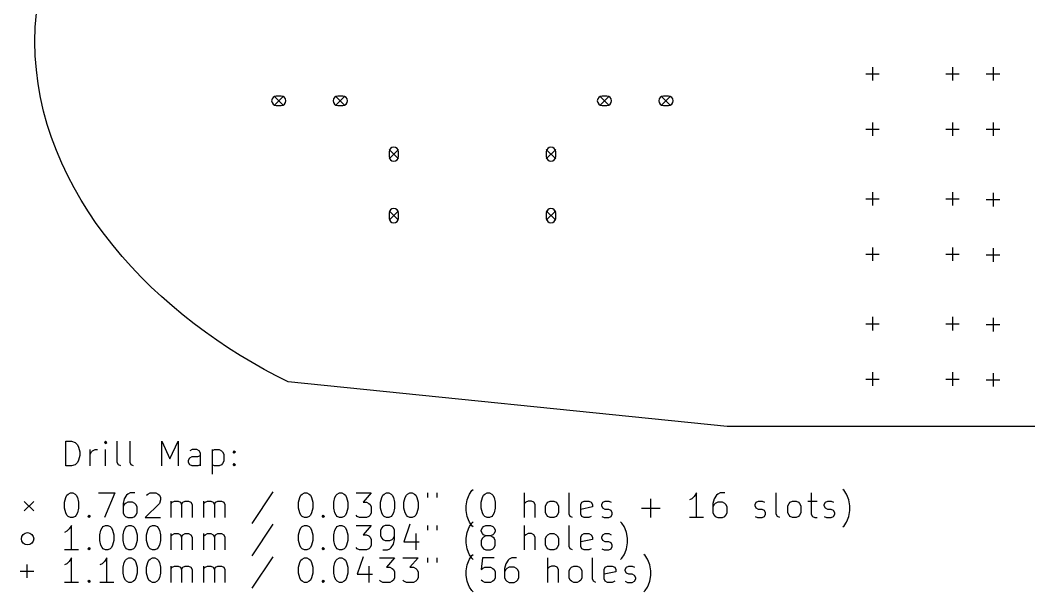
# Model space of a CAD drawing. Extents: x 59 to 223, y -149 to -55.
# Drawn here: x 59.5 to 141.5, y -148.8 to -102.3 of the extents above; entities that cross this region are included whole.
import ezdxf

# ---------------------------------------------------------------- set-up
doc = ezdxf.new("R2010")
doc.units = 0
doc.layers.add('BLACK', color=7, linetype='CONTINUOUS')

msp = doc.modelspace()

# ---------------------------------------------------------------- linework, layer by layer
at = {"layer": 'BLACK', "linetype": 'CONTINUOUS'}
for p, q in [((60.699778, -102.886247), (60.786966, -101.739646)), ((60.6704, -104.0481), (60.699778, -102.886247)), ((60.699717, -105.210108), (60.6704, -104.0481)), ((60.786484, -106.3578), (60.699717, -105.210108)), ((60.928918, -107.490691), (60.786484, -106.3578)), ((128.28, -106.68), (129.38, -106.68)), ((128.83, -106.13), (128.83, -107.23)), ((134.78, -106.68), (135.88, -106.68)), ((135.33, -106.13), (135.33, -107.23)), ((138.085, -106.68), (139.185, -106.68)), ((138.635, -106.13), (138.635, -107.23)), ((61.125241, -108.608298), (60.928918, -107.490691)), ((61.373671, -109.710138), (61.125241, -108.608298)), ((80.133, -108.481), (80.895, -109.243)), ((80.895, -108.481), (80.133, -109.243)), ((80.714, -108.481), (80.314, -108.481)), ((85.133, -108.481), (85.895, -109.243)), ((85.895, -108.481), (85.133, -109.243)), ((85.714, -108.481), (85.314, -108.481)), ((106.633, -108.481), (107.395, -109.243)), ((107.395, -108.481), (106.633, -109.243)), ((107.214, -108.481), (106.814, -108.481)), ((111.633, -108.481), (112.395, -109.243)), ((112.395, -108.481), (111.633, -109.243)), ((112.214, -108.481), (111.814, -108.481)), ((61.672428, -110.795728), (61.373671, -109.710138)), ((80.314, -109.243), (80.714, -109.243)), ((85.314, -109.243), (85.714, -109.243)), ((106.814, -109.243), (107.214, -109.243)), ((111.814, -109.243), (112.214, -109.243)), ((62.019733, -111.864585), (61.672428, -110.795728)), ((128.83, -110.63), (128.83, -111.73)), ((135.33, -110.63), (135.33, -111.73)), ((138.635, -110.63), (138.635, -111.73)), ((128.28, -111.18), (129.38, -111.18)), ((134.78, -111.18), (135.88, -111.18)), ((138.085, -111.18), (139.185, -111.18)), ((62.413804, -112.916225), (62.019733, -111.864585)), ((62.852862, -113.950164), (62.413804, -112.916225)), ((89.483, -112.831), (90.245, -113.593)), ((90.245, -112.831), (89.483, -113.593)), ((89.483, -113.012), (89.483, -113.412)), ((90.245, -113.412), (90.245, -113.012)), ((102.283, -112.831), (103.045, -113.593)), ((103.045, -112.831), (102.283, -113.593)), ((102.283, -113.012), (102.283, -113.412)), ((103.045, -113.412), (103.045, -113.012)), ((63.335125, -114.965921), (62.852862, -113.950164)), ((63.858815, -115.963011), (63.335125, -114.965921)), ((64.42215, -116.940951), (63.858815, -115.963011)), ((128.83, -116.29), (128.83, -117.39)), ((135.33, -116.29), (135.33, -117.39)), ((138.635, -116.362), (138.635, -117.462)), ((65.02335, -117.899258), (64.42215, -116.940951)), ((128.28, -116.84), (129.38, -116.84)), ((134.78, -116.84), (135.88, -116.84)), ((138.085, -116.912), (139.185, -116.912)), ((65.660634, -118.837449), (65.02335, -117.899258)), ((89.483, -117.831), (90.245, -118.593)), ((90.245, -117.831), (89.483, -118.593)), ((89.483, -118.012), (89.483, -118.412)), ((90.245, -118.412), (90.245, -118.012)), ((102.283, -117.831), (103.045, -118.593)), ((103.045, -117.831), (102.283, -118.593)), ((102.283, -118.012), (102.283, -118.412)), ((103.045, -118.412), (103.045, -118.012)), ((66.332224, -119.755041), (65.660634, -118.837449)), ((67.036337, -120.65155), (66.332224, -119.755041)), ((67.771194, -121.526492), (67.036337, -120.65155)), ((128.28, -121.34), (129.38, -121.34)), ((128.83, -120.79), (128.83, -121.89)), ((134.78, -121.34), (135.88, -121.34)), ((135.33, -120.79), (135.33, -121.89)), ((138.085, -121.412), (139.185, -121.412)), ((138.635, -120.862), (138.635, -121.962)), ((68.535015, -122.379386), (67.771194, -121.526492)), ((69.326019, -123.209747), (68.535015, -122.379386)), ((70.142426, -124.017092), (69.326019, -123.209747)), ((70.982455, -124.800938), (70.142426, -124.017092)), ((71.844327, -125.560802), (70.982455, -124.800938)), ((72.726261, -126.2962), (71.844327, -125.560802)), ((73.626476, -127.00665), (72.726261, -126.2962)), ((74.543193, -127.691667), (73.626476, -127.00665)), ((128.28, -127), (129.38, -127)), ((128.83, -126.45), (128.83, -127.55)), ((134.78, -127), (135.88, -127)), ((135.33, -126.45), (135.33, -127.55)), ((138.085, -127.072), (139.185, -127.072)), ((138.635, -126.522), (138.635, -127.622)), ((75.47463, -128.350769), (74.543193, -127.691667)), ((76.419009, -128.983473), (75.47463, -128.350769)), ((77.374547, -129.589295), (76.419009, -128.983473)), ((78.339466, -130.167752), (77.374547, -129.589295)), ((79.311985, -130.71836), (78.339466, -130.167752)), ((80.290322, -131.240637), (79.311985, -130.71836)), ((81.2727, -131.7341), (80.290322, -131.240637)), ((128.83, -130.95), (128.83, -132.05)), ((135.33, -130.95), (135.33, -132.05)), ((138.635, -131.022), (138.635, -132.122)), ((116.986, -135.3523), (81.2727, -131.7341)), ((128.28, -131.5), (129.38, -131.5)), ((134.78, -131.5), (135.88, -131.5)), ((138.085, -131.572), (139.185, -131.572)), ((166.986, -135.3523), (116.986, -135.3523)), ((63.178168, -138.567138), (63.178168, -136.567138)), ((63.178168, -136.567138), (63.654358, -136.567138)), ((63.654358, -136.567138), (63.940073, -136.662376)), ((63.940073, -136.662376), (64.130549, -136.852852)), ((64.130549, -136.852852), (64.225787, -137.043328)), ((64.225787, -137.043328), (64.321025, -137.42428)), ((66.416263, -136.567138), (66.321025, -136.662376)), ((66.321025, -136.662376), (66.416263, -136.757614)), ((66.511501, -136.662376), (66.416263, -136.567138)), ((66.416263, -136.567138), (66.416263, -136.757614)), ((66.416263, -136.757614), (66.511501, -136.662376)), ((67.368644, -138.281423), (67.368644, -136.567138)), ((68.416263, -138.281423), (68.416263, -136.567138)), ((70.987692, -138.567138), (70.987692, -136.567138)), ((70.987692, -136.567138), (71.654359, -137.995709)), ((71.654359, -137.995709), (72.321025, -136.567138)), ((72.321025, -136.567138), (72.321025, -138.567138)), ((64.321025, -137.709995), (64.225787, -138.090947)), ((64.321025, -137.42428), (64.321025, -137.709995)), ((65.178168, -138.567138), (65.178168, -137.233804)), ((65.178168, -137.614757), (65.273406, -137.42428)), ((65.273406, -137.42428), (65.368644, -137.329042)), ((65.368644, -137.329042), (65.55912, -137.233804)), ((65.55912, -137.233804), (65.749597, -137.233804)), ((66.416263, -138.567138), (66.416263, -137.233804)), ((73.463882, -137.233804), (73.273406, -137.329042)), ((73.273406, -137.900471), (73.463882, -137.805233)), ((73.844835, -137.233804), (73.463882, -137.233804)), ((73.463882, -137.805233), (73.940073, -137.805233)), ((74.035311, -137.329042), (73.844835, -137.233804)), ((73.940073, -137.805233), (74.130549, -137.709995)), ((74.130549, -137.519519), (74.035311, -137.329042)), ((74.130549, -138.567138), (74.130549, -137.519519)), ((75.08293, -137.233804), (75.08293, -139.233804)), ((75.08293, -137.329042), (75.273406, -137.233804)), ((75.273406, -137.233804), (75.654359, -137.233804)), ((75.654359, -137.233804), (75.844835, -137.329042)), ((75.844835, -137.329042), (75.940073, -137.42428)), ((75.940073, -137.42428), (76.035311, -137.614757)), ((76.035311, -137.614757), (76.035311, -138.186185)), ((76.797216, -137.42428), (76.892454, -137.329042)), ((76.892454, -137.519519), (76.797216, -137.42428)), ((76.892454, -137.329042), (76.987692, -137.42428)), ((76.892454, -137.329042), (76.892454, -137.519519)), ((76.987692, -137.42428), (76.892454, -137.519519)), ((63.654358, -138.567138), (63.178168, -138.567138)), ((63.940073, -138.4719), (63.654358, -138.567138)), ((64.130549, -138.281423), (63.940073, -138.4719)), ((64.225787, -138.090947), (64.130549, -138.281423)), ((67.463882, -138.4719), (67.368644, -138.281423)), ((67.654358, -138.567138), (67.463882, -138.4719)), ((68.511501, -138.4719), (68.416263, -138.281423)), ((68.701977, -138.567138), (68.511501, -138.4719)), ((73.178168, -138.090947), (73.273406, -137.900471)), ((73.178168, -138.281423), (73.178168, -138.090947)), ((73.273406, -138.4719), (73.178168, -138.281423)), ((73.463882, -138.567138), (73.273406, -138.4719)), ((73.940073, -138.567138), (73.463882, -138.567138)), ((74.130549, -138.4719), (73.940073, -138.567138)), ((75.273406, -138.567138), (75.08293, -138.4719)), ((75.654359, -138.567138), (75.273406, -138.567138)), ((75.844835, -138.4719), (75.654359, -138.567138)), ((75.940073, -138.376661), (75.844835, -138.4719)), ((76.035311, -138.186185), (75.940073, -138.376661)), ((76.797216, -138.4719), (76.892454, -138.376661)), ((76.892454, -138.567138), (76.797216, -138.4719)), ((76.892454, -138.376661), (76.987692, -138.4719)), ((76.892454, -138.376661), (76.892454, -138.567138)), ((76.987692, -138.4719), (76.892454, -138.567138)), ((63.08293, -141.529042), (63.178168, -141.14809)), ((63.178168, -141.14809), (63.273406, -140.957614)), ((63.273406, -140.957614), (63.368644, -140.862376)), ((63.368644, -140.862376), (63.55912, -140.767138)), ((63.55912, -140.767138), (63.749597, -140.767138)), ((63.749597, -140.767138), (63.940073, -140.862376)), ((63.940073, -140.862376), (64.035311, -140.957614)), ((64.035311, -140.957614), (64.130549, -141.14809)), ((64.130549, -141.14809), (64.225787, -141.529042)), ((65.844835, -140.767138), (67.178168, -140.767138)), ((67.178168, -140.767138), (66.321025, -142.767138)), ((68.130549, -140.957614), (67.940073, -141.243328)), ((68.225787, -140.862376), (68.130549, -140.957614)), ((68.416263, -140.767138), (68.225787, -140.862376)), ((68.797216, -140.767138), (68.416263, -140.767138)), ((69.749597, -140.957614), (69.844835, -140.862376)), ((69.844835, -140.862376), (70.035311, -140.767138)), ((70.035311, -140.767138), (70.511502, -140.767138)), ((70.511502, -140.767138), (70.701978, -140.862376)), ((70.701978, -140.862376), (70.797216, -140.957614)), ((70.797216, -140.957614), (70.892454, -141.14809)), ((70.892454, -141.14809), (70.892454, -141.338566)), ((80.035312, -140.6719), (78.321027, -143.243328)), ((82.130551, -141.529042), (82.225789, -141.14809)), ((82.225789, -141.14809), (82.321027, -140.957614)), ((82.321027, -140.957614), (82.416265, -140.862376)), ((82.416265, -140.862376), (82.606741, -140.767138)), ((82.606741, -140.767138), (82.797218, -140.767138)), ((82.797218, -140.767138), (82.987694, -140.862376)), ((82.987694, -140.862376), (83.082932, -140.957614)), ((83.082932, -140.957614), (83.17817, -141.14809)), ((83.17817, -141.14809), (83.273408, -141.529042)), ((84.987694, -141.529042), (85.082932, -141.14809)), ((85.082932, -141.14809), (85.17817, -140.957614)), ((85.17817, -140.957614), (85.273408, -140.862376)), ((85.273408, -140.862376), (85.463884, -140.767138)), ((85.463884, -140.767138), (85.654361, -140.767138)), ((85.654361, -140.767138), (85.844837, -140.862376)), ((85.844837, -140.862376), (85.940075, -140.957614)), ((85.940075, -140.957614), (86.035313, -141.14809)), ((86.035313, -141.14809), (86.130551, -141.529042)), ((86.797218, -140.767138), (88.035313, -140.767138)), ((88.035313, -140.767138), (87.368646, -141.529042)), ((88.797218, -141.529042), (88.892456, -141.14809)), ((88.892456, -141.14809), (88.987694, -140.957614)), ((88.987694, -140.957614), (89.082932, -140.862376)), ((89.082932, -140.862376), (89.273408, -140.767138)), ((89.273408, -140.767138), (89.463885, -140.767138)), ((89.463885, -140.767138), (89.654361, -140.862376)), ((89.654361, -140.862376), (89.749599, -140.957614)), ((89.749599, -140.957614), (89.844837, -141.14809)), ((89.844837, -141.14809), (89.940075, -141.529042)), ((90.70198, -141.529042), (90.797218, -141.14809)), ((90.797218, -141.14809), (90.892456, -140.957614)), ((90.892456, -140.957614), (90.987694, -140.862376)), ((90.987694, -140.862376), (91.17817, -140.767138)), ((91.17817, -140.767138), (91.368647, -140.767138)), ((91.368647, -140.767138), (91.559123, -140.862376)), ((91.559123, -140.862376), (91.654361, -140.957614)), ((91.654361, -140.957614), (91.749599, -141.14809)), ((91.749599, -141.14809), (91.844837, -141.529042)), ((92.606742, -140.767138), (92.606742, -141.14809)), ((93.368647, -140.767138), (93.368647, -141.14809)), ((95.844838, -141.338566), (95.940076, -141.052852)), ((95.940076, -141.052852), (96.035314, -140.862376)), ((96.035314, -140.862376), (96.22579, -140.576661)), ((96.22579, -140.576661), (96.321029, -140.481423)), ((96.987695, -141.529042), (97.082933, -141.14809)), ((97.082933, -141.14809), (97.178171, -140.957614)), ((97.178171, -140.957614), (97.273409, -140.862376)), ((97.273409, -140.862376), (97.463885, -140.767138)), ((97.463885, -140.767138), (97.654362, -140.767138)), ((97.654362, -140.767138), (97.844838, -140.862376)), ((97.844838, -140.862376), (97.940076, -140.957614)), ((97.940076, -140.957614), (98.035314, -141.14809)), ((98.035314, -141.14809), (98.130552, -141.529042)), ((100.511505, -142.767138), (100.511505, -140.767138)), ((104.130553, -142.481423), (104.130553, -140.767138)), ((114.32103, -141.052852), (114.130554, -141.243328)), ((114.511506, -140.767138), (114.32103, -141.052852)), ((114.511506, -142.767138), (114.511506, -140.767138)), ((116.130554, -140.957614), (115.940078, -141.243328)), ((116.225792, -140.862376), (116.130554, -140.957614)), ((116.416268, -140.767138), (116.225792, -140.862376)), ((116.797221, -140.767138), (116.416268, -140.767138)), ((120.987698, -142.481423), (120.987698, -140.767138)), ((123.844841, -140.767138), (123.844841, -142.481423)), ((126.511508, -140.576661), (126.41627, -140.481423)), ((126.701984, -140.862376), (126.511508, -140.576661)), ((126.797222, -141.052852), (126.701984, -140.862376)), ((126.89246, -141.338566), (126.797222, -141.052852)), ((59.8084, -141.4713), (60.5704, -142.2333)), ((60.5704, -141.4713), (59.8084, -142.2333)), ((63.08293, -142.005233), (63.08293, -141.529042)), ((64.225787, -141.529042), (64.225787, -142.005233)), ((67.940073, -141.243328), (67.844835, -141.62428)), ((67.844835, -141.62428), (67.844835, -142.386185)), ((67.940073, -141.719519), (67.844835, -141.909995)), ((68.035311, -141.62428), (67.940073, -141.719519)), ((68.225787, -141.529042), (68.035311, -141.62428)), ((68.60674, -141.529042), (68.225787, -141.529042)), ((68.797216, -141.62428), (68.60674, -141.529042)), ((68.892454, -141.719519), (68.797216, -141.62428)), ((68.987692, -141.909995), (68.892454, -141.719519)), ((68.987692, -142.386185), (68.987692, -141.909995)), ((70.797216, -141.62428), (69.654359, -142.767138)), ((70.892454, -141.338566), (70.797216, -141.62428)), ((71.749597, -142.767138), (71.749597, -141.433804)), ((71.749597, -141.62428), (71.844835, -141.529042)), ((71.844835, -141.529042), (72.035311, -141.433804)), ((72.035311, -141.433804), (72.321026, -141.433804)), ((72.321026, -141.433804), (72.511502, -141.529042)), ((72.511502, -141.529042), (72.60674, -141.719519)), ((72.60674, -141.719519), (72.701978, -141.529042)), ((72.60674, -141.719519), (72.60674, -142.767138)), ((72.701978, -141.529042), (72.892454, -141.433804)), ((72.892454, -141.433804), (73.178168, -141.433804)), ((73.178168, -141.433804), (73.368645, -141.529042)), ((73.368645, -141.529042), (73.463883, -141.719519)), ((73.463883, -141.719519), (73.463883, -142.767138)), ((74.416264, -142.767138), (74.416264, -141.433804)), ((74.416264, -141.62428), (74.511502, -141.529042)), ((74.511502, -141.529042), (74.701978, -141.433804)), ((74.701978, -141.433804), (74.987693, -141.433804)), ((74.987693, -141.433804), (75.178169, -141.529042)), ((75.178169, -141.529042), (75.273407, -141.719519)), ((75.273407, -141.719519), (75.368645, -141.529042)), ((75.273407, -141.719519), (75.273407, -142.767138)), ((75.368645, -141.529042), (75.559121, -141.433804)), ((75.559121, -141.433804), (75.844835, -141.433804)), ((75.844835, -141.433804), (76.035312, -141.529042)), ((76.035312, -141.529042), (76.13055, -141.719519)), ((76.13055, -141.719519), (76.13055, -142.767138)), ((82.130551, -142.005233), (82.130551, -141.529042)), ((83.273408, -141.529042), (83.273408, -142.005233)), ((84.987694, -142.005233), (84.987694, -141.529042)), ((86.130551, -141.529042), (86.130551, -142.005233)), ((87.368646, -141.529042), (87.654361, -141.529042)), ((87.654361, -141.529042), (87.844837, -141.62428)), ((87.844837, -141.62428), (87.940075, -141.719519)), ((87.940075, -141.719519), (88.035313, -141.909995)), ((88.035313, -141.909995), (88.035313, -142.386185)), ((88.797218, -142.005233), (88.797218, -141.529042)), ((89.940075, -141.529042), (89.940075, -142.005233)), ((90.70198, -142.005233), (90.70198, -141.529042)), ((91.844837, -141.529042), (91.844837, -142.005233)), ((95.7496, -141.814757), (95.844838, -141.338566)), ((95.7496, -142.195709), (95.7496, -141.814757)), ((96.987695, -142.005233), (96.987695, -141.529042)), ((98.130552, -141.529042), (98.130552, -142.005233)), ((100.606743, -141.529042), (100.511505, -141.62428)), ((100.797219, -141.433804), (100.606743, -141.529042)), ((101.082934, -141.433804), (100.797219, -141.433804)), ((101.27341, -141.529042), (101.082934, -141.433804)), ((101.368648, -141.719519), (101.27341, -141.529042)), ((101.368648, -142.767138), (101.368648, -141.719519)), ((102.225791, -141.814757), (102.321029, -141.62428)), ((102.225791, -142.386185), (102.225791, -141.814757)), ((102.321029, -141.62428), (102.416267, -141.529042)), ((102.416267, -141.529042), (102.606743, -141.433804)), ((102.606743, -141.433804), (102.892458, -141.433804)), ((102.892458, -141.433804), (103.082934, -141.529042)), ((103.082934, -141.529042), (103.178172, -141.62428)), ((103.178172, -141.62428), (103.27341, -141.814757)), ((103.27341, -141.814757), (103.27341, -142.386185)), ((105.082934, -141.719519), (105.178172, -141.529042)), ((105.082934, -142.481423), (105.082934, -141.719519)), ((106.035315, -141.909995), (105.082934, -142.100471)), ((105.178172, -141.529042), (105.368648, -141.433804)), ((105.368648, -141.433804), (105.749601, -141.433804)), ((105.749601, -141.433804), (105.940077, -141.529042)), ((105.940077, -141.529042), (106.035315, -141.719519)), ((106.035315, -141.719519), (106.035315, -141.909995)), ((106.79722, -141.719519), (106.892458, -141.529042)), ((106.79722, -141.814757), (106.79722, -141.719519)), ((106.892458, -142.005233), (106.79722, -141.814757)), ((106.892458, -141.529042), (107.082934, -141.433804)), ((107.082934, -141.433804), (107.368648, -141.433804)), ((107.368648, -141.433804), (107.559125, -141.529042)), ((110.797221, -142.767138), (110.797221, -141.243328)), ((114.130554, -141.243328), (113.940078, -141.338566)), ((115.940078, -141.243328), (115.84484, -141.62428)), ((115.84484, -141.62428), (115.84484, -142.386185)), ((115.940078, -141.719519), (115.84484, -141.909995)), ((116.035316, -141.62428), (115.940078, -141.719519)), ((116.225792, -141.529042), (116.035316, -141.62428)), ((116.606745, -141.529042), (116.225792, -141.529042)), ((116.797221, -141.62428), (116.606745, -141.529042)), ((116.892459, -141.719519), (116.797221, -141.62428)), ((116.987697, -141.909995), (116.892459, -141.719519)), ((116.987697, -142.386185), (116.987697, -141.909995)), ((119.273412, -141.719519), (119.36865, -141.529042)), ((119.273412, -141.814757), (119.273412, -141.719519)), ((119.36865, -142.005233), (119.273412, -141.814757)), ((119.36865, -141.529042), (119.559126, -141.433804)), ((119.559126, -141.433804), (119.84484, -141.433804)), ((119.84484, -141.433804), (120.035317, -141.529042)), ((121.940079, -141.814757), (122.035317, -141.62428)), ((121.940079, -142.386185), (121.940079, -141.814757)), ((122.035317, -141.62428), (122.130555, -141.529042)), ((122.130555, -141.529042), (122.321031, -141.433804)), ((122.321031, -141.433804), (122.606746, -141.433804)), ((122.606746, -141.433804), (122.797222, -141.529042)), ((122.797222, -141.529042), (122.89246, -141.62428)), ((122.89246, -141.62428), (122.987698, -141.814757)), ((122.987698, -141.814757), (122.987698, -142.386185)), ((123.559127, -141.433804), (124.321031, -141.433804)), ((124.89246, -141.719519), (124.987698, -141.529042)), ((124.89246, -141.814757), (124.89246, -141.719519)), ((124.987698, -142.005233), (124.89246, -141.814757)), ((124.987698, -141.529042), (125.178174, -141.433804)), ((125.178174, -141.433804), (125.463888, -141.433804)), ((125.463888, -141.433804), (125.654365, -141.529042)), ((126.987698, -141.814757), (126.89246, -141.338566)), ((126.987698, -142.195709), (126.987698, -141.814757)), ((63.178168, -142.386185), (63.08293, -142.005233)), ((63.273406, -142.576661), (63.178168, -142.386185)), ((63.368644, -142.6719), (63.273406, -142.576661)), ((63.55912, -142.767138), (63.368644, -142.6719)), ((63.749597, -142.767138), (63.55912, -142.767138)), ((63.940073, -142.6719), (63.749597, -142.767138)), ((64.035311, -142.576661), (63.940073, -142.6719)), ((64.130549, -142.386185), (64.035311, -142.576661)), ((64.225787, -142.005233), (64.130549, -142.386185)), ((64.987692, -142.6719), (65.08293, -142.576661)), ((65.08293, -142.767138), (64.987692, -142.6719)), ((65.08293, -142.576661), (65.178168, -142.6719)), ((65.08293, -142.576661), (65.08293, -142.767138)), ((65.178168, -142.6719), (65.08293, -142.767138)), ((67.844835, -142.386185), (67.940073, -142.576661)), ((67.940073, -142.576661), (68.035311, -142.6719)), ((68.035311, -142.6719), (68.225787, -142.767138)), ((68.225787, -142.767138), (68.60674, -142.767138)), ((68.60674, -142.767138), (68.797216, -142.6719)), ((68.797216, -142.6719), (68.892454, -142.576661)), ((68.892454, -142.576661), (68.987692, -142.386185)), ((69.654359, -142.767138), (70.892454, -142.767138)), ((82.225789, -142.386185), (82.130551, -142.005233)), ((82.321027, -142.576661), (82.225789, -142.386185)), ((82.416265, -142.6719), (82.321027, -142.576661)), ((82.606741, -142.767138), (82.416265, -142.6719)), ((82.797218, -142.767138), (82.606741, -142.767138)), ((82.987694, -142.6719), (82.797218, -142.767138)), ((83.082932, -142.576661), (82.987694, -142.6719)), ((83.17817, -142.386185), (83.082932, -142.576661)), ((83.273408, -142.005233), (83.17817, -142.386185)), ((84.035313, -142.6719), (84.130551, -142.576661)), ((84.130551, -142.767138), (84.035313, -142.6719)), ((84.130551, -142.576661), (84.225789, -142.6719)), ((84.130551, -142.576661), (84.130551, -142.767138)), ((84.225789, -142.6719), (84.130551, -142.767138)), ((85.082932, -142.386185), (84.987694, -142.005233)), ((85.17817, -142.576661), (85.082932, -142.386185)), ((85.273408, -142.6719), (85.17817, -142.576661)), ((85.463884, -142.767138), (85.273408, -142.6719)), ((85.654361, -142.767138), (85.463884, -142.767138)), ((85.844837, -142.6719), (85.654361, -142.767138)), ((85.940075, -142.576661), (85.844837, -142.6719)), ((86.035313, -142.386185), (85.940075, -142.576661)), ((86.130551, -142.005233), (86.035313, -142.386185)), ((86.892456, -142.6719), (86.797218, -142.576661)), ((87.082932, -142.767138), (86.892456, -142.6719)), ((87.654361, -142.767138), (87.082932, -142.767138)), ((87.844837, -142.6719), (87.654361, -142.767138)), ((87.940075, -142.576661), (87.844837, -142.6719)), ((88.035313, -142.386185), (87.940075, -142.576661)), ((88.892456, -142.386185), (88.797218, -142.005233)), ((88.987694, -142.576661), (88.892456, -142.386185)), ((89.082932, -142.6719), (88.987694, -142.576661)), ((89.273408, -142.767138), (89.082932, -142.6719)), ((89.463885, -142.767138), (89.273408, -142.767138)), ((89.654361, -142.6719), (89.463885, -142.767138)), ((89.749599, -142.576661), (89.654361, -142.6719)), ((89.844837, -142.386185), (89.749599, -142.576661)), ((89.940075, -142.005233), (89.844837, -142.386185)), ((90.797218, -142.386185), (90.70198, -142.005233)), ((90.892456, -142.576661), (90.797218, -142.386185)), ((90.987694, -142.6719), (90.892456, -142.576661)), ((91.17817, -142.767138), (90.987694, -142.6719)), ((91.368647, -142.767138), (91.17817, -142.767138)), ((91.559123, -142.6719), (91.368647, -142.767138)), ((91.654361, -142.576661), (91.559123, -142.6719)), ((91.749599, -142.386185), (91.654361, -142.576661)), ((91.844837, -142.005233), (91.749599, -142.386185)), ((95.844838, -142.6719), (95.7496, -142.195709)), ((95.940076, -142.957614), (95.844838, -142.6719)), ((97.082933, -142.386185), (96.987695, -142.005233)), ((97.178171, -142.576661), (97.082933, -142.386185)), ((97.273409, -142.6719), (97.178171, -142.576661)), ((97.463885, -142.767138), (97.273409, -142.6719)), ((97.654362, -142.767138), (97.463885, -142.767138)), ((97.844838, -142.6719), (97.654362, -142.767138)), ((97.940076, -142.576661), (97.844838, -142.6719)), ((98.035314, -142.386185), (97.940076, -142.576661)), ((98.130552, -142.005233), (98.035314, -142.386185)), ((102.321029, -142.576661), (102.225791, -142.386185)), ((102.416267, -142.6719), (102.321029, -142.576661)), ((102.606743, -142.767138), (102.416267, -142.6719)), ((102.892458, -142.767138), (102.606743, -142.767138)), ((103.082934, -142.6719), (102.892458, -142.767138)), ((103.178172, -142.576661), (103.082934, -142.6719)), ((103.27341, -142.386185), (103.178172, -142.576661)), ((104.225791, -142.6719), (104.130553, -142.481423)), ((104.416267, -142.767138), (104.225791, -142.6719)), ((105.178172, -142.6719), (105.082934, -142.481423)), ((105.368648, -142.767138), (105.178172, -142.6719)), ((105.749601, -142.767138), (105.368648, -142.767138)), ((105.940077, -142.6719), (105.749601, -142.767138)), ((106.79722, -142.6719), (106.987696, -142.767138)), ((107.082934, -142.100471), (106.892458, -142.005233)), ((106.987696, -142.767138), (107.368648, -142.767138)), ((107.368648, -142.100471), (107.082934, -142.100471)), ((107.559125, -142.195709), (107.368648, -142.100471)), ((107.368648, -142.767138), (107.559125, -142.6719)), ((107.654363, -142.386185), (107.559125, -142.195709)), ((107.559125, -142.6719), (107.654363, -142.481423)), ((107.654363, -142.481423), (107.654363, -142.386185)), ((110.035316, -142.005233), (111.559126, -142.005233)), ((115.082935, -142.767138), (113.940078, -142.767138)), ((115.84484, -142.386185), (115.940078, -142.576661)), ((115.940078, -142.576661), (116.035316, -142.6719)), ((116.035316, -142.6719), (116.225792, -142.767138)), ((116.225792, -142.767138), (116.606745, -142.767138)), ((116.606745, -142.767138), (116.797221, -142.6719)), ((116.797221, -142.6719), (116.892459, -142.576661)), ((116.892459, -142.576661), (116.987697, -142.386185)), ((119.273412, -142.6719), (119.463888, -142.767138)), ((119.559126, -142.100471), (119.36865, -142.005233)), ((119.463888, -142.767138), (119.84484, -142.767138)), ((119.84484, -142.100471), (119.559126, -142.100471)), ((120.035317, -142.195709), (119.84484, -142.100471)), ((119.84484, -142.767138), (120.035317, -142.6719)), ((120.130555, -142.386185), (120.035317, -142.195709)), ((120.035317, -142.6719), (120.130555, -142.481423)), ((120.130555, -142.481423), (120.130555, -142.386185)), ((121.082936, -142.6719), (120.987698, -142.481423)), ((121.273412, -142.767138), (121.082936, -142.6719)), ((122.035317, -142.576661), (121.940079, -142.386185)), ((122.130555, -142.6719), (122.035317, -142.576661)), ((122.321031, -142.767138), (122.130555, -142.6719)), ((122.606746, -142.767138), (122.321031, -142.767138)), ((122.797222, -142.6719), (122.606746, -142.767138)), ((122.89246, -142.576661), (122.797222, -142.6719)), ((122.987698, -142.386185), (122.89246, -142.576661)), ((123.844841, -142.481423), (123.940079, -142.6719)), ((123.940079, -142.6719), (124.130555, -142.767138)), ((124.130555, -142.767138), (124.321031, -142.767138)), ((124.89246, -142.6719), (125.082936, -142.767138)), ((125.178174, -142.100471), (124.987698, -142.005233)), ((125.082936, -142.767138), (125.463888, -142.767138)), ((125.463888, -142.100471), (125.178174, -142.100471)), ((125.654365, -142.195709), (125.463888, -142.100471)), ((125.463888, -142.767138), (125.654365, -142.6719)), ((125.749603, -142.386185), (125.654365, -142.195709)), ((125.654365, -142.6719), (125.749603, -142.481423)), ((125.749603, -142.481423), (125.749603, -142.386185)), ((126.797222, -142.957614), (126.89246, -142.6719)), ((126.89246, -142.6719), (126.987698, -142.195709)), ((63.654358, -143.407138), (63.463882, -143.692852)), ((63.654358, -145.407138), (63.654358, -143.407138)), ((66.035311, -143.78809), (66.130549, -143.597614)), ((66.130549, -143.597614), (66.225787, -143.502376)), ((66.225787, -143.502376), (66.416263, -143.407138)), ((66.416263, -143.407138), (66.60674, -143.407138)), ((66.60674, -143.407138), (66.797216, -143.502376)), ((66.797216, -143.502376), (66.892454, -143.597614)), ((66.892454, -143.597614), (66.987692, -143.78809)), ((67.940073, -143.78809), (68.035311, -143.597614)), ((68.035311, -143.597614), (68.130549, -143.502376)), ((68.130549, -143.502376), (68.321025, -143.407138)), ((68.321025, -143.407138), (68.511502, -143.407138)), ((68.511502, -143.407138), (68.701978, -143.502376)), ((68.701978, -143.502376), (68.797216, -143.597614)), ((68.797216, -143.597614), (68.892454, -143.78809)), ((69.844835, -143.78809), (69.940073, -143.597614)), ((69.940073, -143.597614), (70.035311, -143.502376)), ((70.035311, -143.502376), (70.225787, -143.407138)), ((70.225787, -143.407138), (70.416264, -143.407138)), ((70.416264, -143.407138), (70.60674, -143.502376)), ((70.60674, -143.502376), (70.701978, -143.597614)), ((70.701978, -143.597614), (70.797216, -143.78809)), ((80.035312, -143.3119), (78.321027, -145.883328)), ((82.225789, -143.78809), (82.321027, -143.597614)), ((82.321027, -143.597614), (82.416265, -143.502376)), ((82.416265, -143.502376), (82.606741, -143.407138)), ((82.606741, -143.407138), (82.797218, -143.407138)), ((82.797218, -143.407138), (82.987694, -143.502376)), ((82.987694, -143.502376), (83.082932, -143.597614)), ((83.082932, -143.597614), (83.17817, -143.78809)), ((85.082932, -143.78809), (85.17817, -143.597614)), ((85.17817, -143.597614), (85.273408, -143.502376)), ((85.273408, -143.502376), (85.463884, -143.407138)), ((85.463884, -143.407138), (85.654361, -143.407138)), ((85.654361, -143.407138), (85.844837, -143.502376)), ((85.844837, -143.502376), (85.940075, -143.597614)), ((85.940075, -143.597614), (86.035313, -143.78809)), ((86.797218, -143.407138), (88.035313, -143.407138)), ((88.035313, -143.407138), (87.368646, -144.169042)), ((88.892456, -143.597614), (88.797218, -143.78809)), ((88.987694, -143.502376), (88.892456, -143.597614)), ((89.17817, -143.407138), (88.987694, -143.502376)), ((89.559123, -143.407138), (89.17817, -143.407138)), ((89.749599, -143.502376), (89.559123, -143.407138)), ((89.844837, -143.597614), (89.749599, -143.502376)), ((89.940075, -143.78809), (89.844837, -143.597614)), ((91.17817, -143.3119), (90.70198, -144.740471)), ((92.606742, -143.407138), (92.606742, -143.78809)), ((93.368647, -143.407138), (93.368647, -143.78809)), ((96.035314, -143.14809), (95.940076, -142.957614)), ((95.940076, -143.692852), (96.035314, -143.502376)), ((96.22579, -143.433804), (96.035314, -143.14809)), ((96.035314, -143.502376), (96.22579, -143.216661)), ((96.22579, -143.216661), (96.321029, -143.121423)), ((96.321029, -143.529042), (96.22579, -143.433804)), ((96.987695, -143.78809), (97.082933, -143.597614)), ((97.082933, -143.597614), (97.178171, -143.502376)), ((97.178171, -143.502376), (97.368647, -143.407138)), ((97.368647, -143.407138), (97.7496, -143.407138)), ((97.7496, -143.407138), (97.940076, -143.502376)), ((97.940076, -143.502376), (98.035314, -143.597614)), ((98.035314, -143.597614), (98.130552, -143.78809)), ((100.511505, -145.407138), (100.511505, -143.407138)), ((104.130553, -145.121423), (104.130553, -143.407138)), ((108.416268, -143.216661), (108.32103, -143.121423)), ((108.606744, -143.502376), (108.416268, -143.216661)), ((108.701982, -143.692852), (108.606744, -143.502376)), ((126.41627, -143.529042), (126.511508, -143.433804)), ((126.511508, -143.433804), (126.701984, -143.14809)), ((126.701984, -143.14809), (126.797222, -142.957614)), ((63.273406, -143.883328), (63.08293, -143.978566)), ((63.463882, -143.692852), (63.273406, -143.883328)), ((65.940073, -144.169042), (66.035311, -143.78809)), ((65.940073, -144.645233), (65.940073, -144.169042)), ((66.987692, -143.78809), (67.08293, -144.169042)), ((67.08293, -144.169042), (67.08293, -144.645233)), ((67.844835, -144.169042), (67.940073, -143.78809)), ((67.844835, -144.645233), (67.844835, -144.169042)), ((68.892454, -143.78809), (68.987692, -144.169042)), ((68.987692, -144.169042), (68.987692, -144.645233)), ((69.749597, -144.169042), (69.844835, -143.78809)), ((69.749597, -144.645233), (69.749597, -144.169042)), ((70.797216, -143.78809), (70.892454, -144.169042)), ((70.892454, -144.169042), (70.892454, -144.645233)), ((71.749597, -145.407138), (71.749597, -144.073804)), ((71.749597, -144.26428), (71.844835, -144.169042)), ((71.844835, -144.169042), (72.035311, -144.073804)), ((72.035311, -144.073804), (72.321026, -144.073804)), ((72.321026, -144.073804), (72.511502, -144.169042)), ((72.511502, -144.169042), (72.60674, -144.359519)), ((72.60674, -144.359519), (72.701978, -144.169042)), ((72.60674, -144.359519), (72.60674, -145.407138)), ((72.701978, -144.169042), (72.892454, -144.073804)), ((72.892454, -144.073804), (73.178168, -144.073804)), ((73.178168, -144.073804), (73.368645, -144.169042)), ((73.368645, -144.169042), (73.463883, -144.359519)), ((73.463883, -144.359519), (73.463883, -145.407138)), ((74.416264, -145.407138), (74.416264, -144.073804)), ((74.416264, -144.26428), (74.511502, -144.169042)), ((74.511502, -144.169042), (74.701978, -144.073804)), ((74.701978, -144.073804), (74.987693, -144.073804)), ((74.987693, -144.073804), (75.178169, -144.169042)), ((75.178169, -144.169042), (75.273407, -144.359519)), ((75.273407, -144.359519), (75.368645, -144.169042)), ((75.273407, -144.359519), (75.273407, -145.407138)), ((75.368645, -144.169042), (75.559121, -144.073804)), ((75.559121, -144.073804), (75.844835, -144.073804)), ((75.844835, -144.073804), (76.035312, -144.169042)), ((76.035312, -144.169042), (76.13055, -144.359519)), ((76.13055, -144.359519), (76.13055, -145.407138)), ((82.130551, -144.169042), (82.225789, -143.78809)), ((82.130551, -144.645233), (82.130551, -144.169042)), ((83.17817, -143.78809), (83.273408, -144.169042)), ((83.273408, -144.169042), (83.273408, -144.645233)), ((84.987694, -144.169042), (85.082932, -143.78809)), ((84.987694, -144.645233), (84.987694, -144.169042)), ((86.035313, -143.78809), (86.130551, -144.169042)), ((86.130551, -144.169042), (86.130551, -144.645233)), ((87.368646, -144.169042), (87.654361, -144.169042)), ((87.654361, -144.169042), (87.844837, -144.26428)), ((87.844837, -144.26428), (87.940075, -144.359519)), ((87.940075, -144.359519), (88.035313, -144.549995)), ((88.797218, -143.78809), (88.797218, -144.26428)), ((88.797218, -144.26428), (88.892456, -144.454757)), ((89.844837, -144.454757), (89.940075, -144.26428)), ((89.940075, -144.549995), (89.940075, -143.78809)), ((91.654361, -144.073804), (91.654361, -145.407138)), ((95.7496, -144.454757), (95.844838, -143.978566)), ((95.844838, -143.978566), (95.940076, -143.692852)), ((96.987695, -143.883328), (96.987695, -143.78809)), ((97.082933, -144.073804), (96.987695, -143.883328)), ((97.178171, -144.169042), (97.082933, -144.073804)), ((97.178171, -144.359519), (97.082933, -144.454757)), ((97.368647, -144.26428), (97.178171, -144.169042)), ((97.368647, -144.26428), (97.178171, -144.359519)), ((97.7496, -144.26428), (97.368647, -144.26428)), ((97.940076, -144.169042), (97.7496, -144.26428)), ((97.940076, -144.359519), (97.7496, -144.26428)), ((98.035314, -144.073804), (97.940076, -144.169042)), ((98.035314, -144.454757), (97.940076, -144.359519)), ((98.130552, -143.883328), (98.035314, -144.073804)), ((98.130552, -143.78809), (98.130552, -143.883328)), ((100.606743, -144.169042), (100.511505, -144.26428)), ((100.797219, -144.073804), (100.606743, -144.169042)), ((101.082934, -144.073804), (100.797219, -144.073804)), ((101.27341, -144.169042), (101.082934, -144.073804)), ((101.368648, -144.359519), (101.27341, -144.169042)), ((101.368648, -145.407138), (101.368648, -144.359519)), ((102.225791, -144.454757), (102.321029, -144.26428)), ((102.321029, -144.26428), (102.416267, -144.169042)), ((102.416267, -144.169042), (102.606743, -144.073804)), ((102.606743, -144.073804), (102.892458, -144.073804)), ((102.892458, -144.073804), (103.082934, -144.169042)), ((103.082934, -144.169042), (103.178172, -144.26428)), ((103.178172, -144.26428), (103.27341, -144.454757)), ((105.082934, -144.359519), (105.178172, -144.169042)), ((105.082934, -145.121423), (105.082934, -144.359519)), ((105.178172, -144.169042), (105.368648, -144.073804)), ((105.368648, -144.073804), (105.749601, -144.073804)), ((105.749601, -144.073804), (105.940077, -144.169042)), ((105.940077, -144.169042), (106.035315, -144.359519)), ((106.035315, -144.359519), (106.035315, -144.549995)), ((106.79722, -144.359519), (106.892458, -144.169042)), ((106.79722, -144.454757), (106.79722, -144.359519)), ((106.892458, -144.169042), (107.082934, -144.073804)), ((107.082934, -144.073804), (107.368648, -144.073804)), ((107.368648, -144.073804), (107.559125, -144.169042)), ((108.79722, -143.978566), (108.701982, -143.692852)), ((108.892458, -144.454757), (108.79722, -143.978566)), ((64.987692, -145.3119), (65.08293, -145.216661)), ((65.08293, -145.216661), (65.178168, -145.3119)), ((65.08293, -145.216661), (65.08293, -145.407138)), ((66.035311, -145.026185), (65.940073, -144.645233)), ((66.130549, -145.216661), (66.035311, -145.026185)), ((66.225787, -145.3119), (66.130549, -145.216661)), ((66.892454, -145.216661), (66.797216, -145.3119)), ((66.987692, -145.026185), (66.892454, -145.216661)), ((67.08293, -144.645233), (66.987692, -145.026185)), ((67.940073, -145.026185), (67.844835, -144.645233)), ((68.035311, -145.216661), (67.940073, -145.026185)), ((68.130549, -145.3119), (68.035311, -145.216661)), ((68.797216, -145.216661), (68.701978, -145.3119)), ((68.892454, -145.026185), (68.797216, -145.216661)), ((68.987692, -144.645233), (68.892454, -145.026185)), ((69.844835, -145.026185), (69.749597, -144.645233)), ((69.940073, -145.216661), (69.844835, -145.026185)), ((70.035311, -145.3119), (69.940073, -145.216661)), ((70.701978, -145.216661), (70.60674, -145.3119)), ((70.797216, -145.026185), (70.701978, -145.216661)), ((70.892454, -144.645233), (70.797216, -145.026185)), ((82.225789, -145.026185), (82.130551, -144.645233)), ((82.321027, -145.216661), (82.225789, -145.026185)), ((82.416265, -145.3119), (82.321027, -145.216661)), ((83.082932, -145.216661), (82.987694, -145.3119)), ((83.17817, -145.026185), (83.082932, -145.216661)), ((83.273408, -144.645233), (83.17817, -145.026185)), ((84.035313, -145.3119), (84.130551, -145.216661)), ((84.130551, -145.216661), (84.225789, -145.3119)), ((84.130551, -145.216661), (84.130551, -145.407138)), ((85.082932, -145.026185), (84.987694, -144.645233)), ((85.17817, -145.216661), (85.082932, -145.026185)), ((85.273408, -145.3119), (85.17817, -145.216661)), ((85.940075, -145.216661), (85.844837, -145.3119)), ((86.035313, -145.026185), (85.940075, -145.216661)), ((86.130551, -144.645233), (86.035313, -145.026185)), ((86.892456, -145.3119), (86.797218, -145.216661)), ((87.940075, -145.216661), (87.844837, -145.3119)), ((88.035313, -145.026185), (87.940075, -145.216661)), ((88.035313, -144.549995), (88.035313, -145.026185)), ((88.892456, -144.454757), (88.987694, -144.549995)), ((88.987694, -144.549995), (89.17817, -144.645233)), ((89.17817, -144.645233), (89.559123, -144.645233)), ((89.559123, -144.645233), (89.749599, -144.549995)), ((89.559123, -145.3119), (89.654361, -145.216661)), ((89.654361, -145.216661), (89.844837, -144.930947)), ((89.749599, -144.549995), (89.844837, -144.454757)), ((89.844837, -144.930947), (89.940075, -144.549995)), ((90.70198, -144.740471), (91.940075, -144.740471)), ((95.7496, -144.835709), (95.7496, -144.454757)), ((95.844838, -145.3119), (95.7496, -144.835709)), ((97.082933, -144.454757), (96.987695, -144.645233)), ((96.987695, -144.645233), (96.987695, -145.026185)), ((96.987695, -145.026185), (97.082933, -145.216661)), ((97.082933, -145.216661), (97.178171, -145.3119)), ((97.940076, -145.3119), (98.035314, -145.216661)), ((98.130552, -144.645233), (98.035314, -144.454757)), ((98.035314, -145.216661), (98.130552, -145.026185)), ((98.130552, -145.026185), (98.130552, -144.645233)), ((102.225791, -145.026185), (102.225791, -144.454757)), ((102.321029, -145.216661), (102.225791, -145.026185)), ((102.416267, -145.3119), (102.321029, -145.216661)), ((103.178172, -145.216661), (103.082934, -145.3119)), ((103.27341, -145.026185), (103.178172, -145.216661)), ((103.27341, -144.454757), (103.27341, -145.026185)), ((104.225791, -145.3119), (104.130553, -145.121423)), ((106.035315, -144.549995), (105.082934, -144.740471)), ((105.178172, -145.3119), (105.082934, -145.121423)), ((106.892458, -144.645233), (106.79722, -144.454757)), ((107.082934, -144.740471), (106.892458, -144.645233)), ((107.368648, -144.740471), (107.082934, -144.740471)), ((107.559125, -144.835709), (107.368648, -144.740471)), ((107.654363, -145.026185), (107.559125, -144.835709)), ((107.559125, -145.3119), (107.654363, -145.121423)), ((107.654363, -145.121423), (107.654363, -145.026185)), ((108.79722, -145.3119), (108.892458, -144.835709)), ((108.892458, -144.835709), (108.892458, -144.454757)), ((64.225787, -145.407138), (63.08293, -145.407138)), ((63.654358, -146.047138), (63.463882, -146.332852)), ((63.654358, -148.047138), (63.654358, -146.047138)), ((65.08293, -145.407138), (64.987692, -145.3119)), ((65.178168, -145.3119), (65.08293, -145.407138)), ((66.416263, -145.407138), (66.225787, -145.3119)), ((66.511501, -146.047138), (66.321025, -146.332852)), ((66.60674, -145.407138), (66.416263, -145.407138)), ((66.511501, -148.047138), (66.511501, -146.047138)), ((66.797216, -145.3119), (66.60674, -145.407138)), ((68.321025, -145.407138), (68.130549, -145.3119)), ((68.130549, -146.142376), (68.321025, -146.047138)), ((68.511502, -145.407138), (68.321025, -145.407138)), ((68.321025, -146.047138), (68.511502, -146.047138)), ((68.701978, -145.3119), (68.511502, -145.407138)), ((68.511502, -146.047138), (68.701978, -146.142376)), ((70.225787, -145.407138), (70.035311, -145.3119)), ((70.035311, -146.142376), (70.225787, -146.047138)), ((70.416264, -145.407138), (70.225787, -145.407138)), ((70.225787, -146.047138), (70.416264, -146.047138)), ((70.60674, -145.3119), (70.416264, -145.407138)), ((70.416264, -146.047138), (70.60674, -146.142376)), ((80.035312, -145.9519), (78.321027, -148.523328)), ((82.606741, -145.407138), (82.416265, -145.3119)), ((82.416265, -146.142376), (82.606741, -146.047138)), ((82.797218, -145.407138), (82.606741, -145.407138)), ((82.606741, -146.047138), (82.797218, -146.047138)), ((82.987694, -145.3119), (82.797218, -145.407138)), ((82.797218, -146.047138), (82.987694, -146.142376)), ((84.130551, -145.407138), (84.035313, -145.3119)), ((84.225789, -145.3119), (84.130551, -145.407138)), ((85.463884, -145.407138), (85.273408, -145.3119)), ((85.273408, -146.142376), (85.463884, -146.047138)), ((85.654361, -145.407138), (85.463884, -145.407138)), ((85.463884, -146.047138), (85.654361, -146.047138)), ((85.844837, -145.3119), (85.654361, -145.407138)), ((85.654361, -146.047138), (85.844837, -146.142376)), ((87.082932, -145.407138), (86.892456, -145.3119)), ((87.368646, -145.9519), (86.892456, -147.380471)), ((87.654361, -145.407138), (87.082932, -145.407138)), ((87.844837, -145.3119), (87.654361, -145.407138)), ((88.70198, -146.047138), (89.940075, -146.047138)), ((88.987694, -145.407138), (89.368646, -145.407138)), ((89.940075, -146.047138), (89.273408, -146.809042)), ((89.368646, -145.407138), (89.559123, -145.3119)), ((90.606742, -146.047138), (91.844837, -146.047138)), ((91.844837, -146.047138), (91.17817, -146.809042)), ((92.606742, -146.047138), (92.606742, -146.42809)), ((93.368647, -146.047138), (93.368647, -146.42809)), ((95.940076, -145.597614), (95.844838, -145.3119)), ((96.035314, -145.78809), (95.940076, -145.597614)), ((96.22579, -146.073804), (96.035314, -145.78809)), ((96.035314, -146.142376), (96.22579, -145.856661)), ((96.22579, -145.856661), (96.321029, -145.761423)), ((96.321029, -146.169042), (96.22579, -146.073804)), ((97.082933, -146.047138), (96.987695, -146.999519)), ((98.035314, -146.047138), (97.082933, -146.047138)), ((97.178171, -145.3119), (97.368647, -145.407138)), ((97.368647, -145.407138), (97.7496, -145.407138)), ((97.7496, -145.407138), (97.940076, -145.3119)), ((99.463885, -146.047138), (99.273409, -146.142376)), ((99.844838, -146.047138), (99.463885, -146.047138)), ((102.606743, -145.407138), (102.416267, -145.3119)), ((102.416267, -148.047138), (102.416267, -146.047138)), ((102.892458, -145.407138), (102.606743, -145.407138)), ((103.082934, -145.3119), (102.892458, -145.407138)), ((104.416267, -145.407138), (104.225791, -145.3119)), ((105.368648, -145.407138), (105.178172, -145.3119)), ((105.749601, -145.407138), (105.368648, -145.407138)), ((105.940077, -145.3119), (105.749601, -145.407138)), ((106.035315, -147.761423), (106.035315, -146.047138)), ((106.79722, -145.3119), (106.987696, -145.407138)), ((106.987696, -145.407138), (107.368648, -145.407138)), ((107.368648, -145.407138), (107.559125, -145.3119)), ((108.32103, -146.169042), (108.416268, -146.073804)), ((108.416268, -146.073804), (108.606744, -145.78809)), ((108.606744, -145.78809), (108.701982, -145.597614)), ((108.701982, -145.597614), (108.79722, -145.3119)), ((110.32103, -145.856661), (110.225792, -145.761423)), ((110.511506, -146.142376), (110.32103, -145.856661)), ((60.0204, -146.5823), (60.0204, -147.6823)), ((63.273406, -146.523328), (63.08293, -146.618566)), ((63.463882, -146.332852), (63.273406, -146.523328)), ((66.130549, -146.523328), (65.940073, -146.618566)), ((66.321025, -146.332852), (66.130549, -146.523328)), ((67.844835, -146.809042), (67.940073, -146.42809)), ((67.844835, -147.285233), (67.844835, -146.809042)), ((67.940073, -146.42809), (68.035311, -146.237614)), ((68.035311, -146.237614), (68.130549, -146.142376)), ((68.701978, -146.142376), (68.797216, -146.237614)), ((68.797216, -146.237614), (68.892454, -146.42809)), ((68.892454, -146.42809), (68.987692, -146.809042)), ((68.987692, -146.809042), (68.987692, -147.285233)), ((69.749597, -146.809042), (69.844835, -146.42809)), ((69.749597, -147.285233), (69.749597, -146.809042)), ((69.844835, -146.42809), (69.940073, -146.237614)), ((69.940073, -146.237614), (70.035311, -146.142376)), ((70.60674, -146.142376), (70.701978, -146.237614)), ((70.701978, -146.237614), (70.797216, -146.42809)), ((70.797216, -146.42809), (70.892454, -146.809042)), ((70.892454, -146.809042), (70.892454, -147.285233)), ((71.749597, -148.047138), (71.749597, -146.713804)), ((71.749597, -146.90428), (71.844835, -146.809042)), ((71.844835, -146.809042), (72.035311, -146.713804)), ((72.035311, -146.713804), (72.321026, -146.713804)), ((72.321026, -146.713804), (72.511502, -146.809042)), ((72.511502, -146.809042), (72.60674, -146.999519)), ((72.60674, -146.999519), (72.701978, -146.809042)), ((72.701978, -146.809042), (72.892454, -146.713804)), ((72.892454, -146.713804), (73.178168, -146.713804)), ((73.178168, -146.713804), (73.368645, -146.809042)), ((73.368645, -146.809042), (73.463883, -146.999519)), ((74.416264, -148.047138), (74.416264, -146.713804)), ((74.416264, -146.90428), (74.511502, -146.809042)), ((74.511502, -146.809042), (74.701978, -146.713804)), ((74.701978, -146.713804), (74.987693, -146.713804)), ((74.987693, -146.713804), (75.178169, -146.809042)), ((75.178169, -146.809042), (75.273407, -146.999519)), ((75.273407, -146.999519), (75.368645, -146.809042)), ((75.368645, -146.809042), (75.559121, -146.713804)), ((75.559121, -146.713804), (75.844835, -146.713804)), ((75.844835, -146.713804), (76.035312, -146.809042)), ((76.035312, -146.809042), (76.13055, -146.999519)), ((82.130551, -146.809042), (82.225789, -146.42809)), ((82.130551, -147.285233), (82.130551, -146.809042)), ((82.225789, -146.42809), (82.321027, -146.237614)), ((82.321027, -146.237614), (82.416265, -146.142376)), ((82.987694, -146.142376), (83.082932, -146.237614)), ((83.082932, -146.237614), (83.17817, -146.42809)), ((83.17817, -146.42809), (83.273408, -146.809042)), ((83.273408, -146.809042), (83.273408, -147.285233)), ((84.987694, -146.809042), (85.082932, -146.42809)), ((84.987694, -147.285233), (84.987694, -146.809042)), ((85.082932, -146.42809), (85.17817, -146.237614)), ((85.17817, -146.237614), (85.273408, -146.142376)), ((85.844837, -146.142376), (85.940075, -146.237614)), ((85.940075, -146.237614), (86.035313, -146.42809)), ((86.035313, -146.42809), (86.130551, -146.809042)), ((86.130551, -146.809042), (86.130551, -147.285233)), ((87.844837, -146.713804), (87.844837, -148.047138)), ((89.273408, -146.809042), (89.559123, -146.809042)), ((89.559123, -146.809042), (89.749599, -146.90428)), ((89.749599, -146.90428), (89.844837, -146.999519)), ((91.17817, -146.809042), (91.463885, -146.809042)), ((91.463885, -146.809042), (91.654361, -146.90428)), ((91.654361, -146.90428), (91.749599, -146.999519)), ((95.7496, -147.094757), (95.844838, -146.618566)), ((95.844838, -146.618566), (95.940076, -146.332852)), ((95.940076, -146.332852), (96.035314, -146.142376)), ((96.987695, -146.999519), (97.082933, -146.90428)), ((97.082933, -146.90428), (97.273409, -146.809042)), ((97.273409, -146.809042), (97.7496, -146.809042)), ((97.7496, -146.809042), (97.940076, -146.90428)), ((97.940076, -146.90428), (98.035314, -146.999519)), ((98.987695, -146.523328), (98.892457, -146.90428)), ((98.892457, -146.90428), (98.892457, -147.666185)), ((99.178171, -146.237614), (98.987695, -146.523328)), ((99.082933, -146.90428), (98.987695, -146.999519)), ((99.273409, -146.809042), (99.082933, -146.90428)), ((99.273409, -146.142376), (99.178171, -146.237614)), ((99.654362, -146.809042), (99.273409, -146.809042)), ((99.844838, -146.90428), (99.654362, -146.809042)), ((99.940076, -146.999519), (99.844838, -146.90428)), ((102.511505, -146.809042), (102.416267, -146.90428)), ((102.701981, -146.713804), (102.511505, -146.809042)), ((102.987696, -146.713804), (102.701981, -146.713804)), ((103.178172, -146.809042), (102.987696, -146.713804)), ((103.27341, -146.999519), (103.178172, -146.809042)), ((104.130553, -147.094757), (104.225791, -146.90428)), ((104.225791, -146.90428), (104.321029, -146.809042)), ((104.321029, -146.809042), (104.511505, -146.713804)), ((104.511505, -146.713804), (104.79722, -146.713804)), ((104.79722, -146.713804), (104.987696, -146.809042)), ((104.987696, -146.809042), (105.082934, -146.90428)), ((105.082934, -146.90428), (105.178172, -147.094757)), ((106.987696, -146.999519), (107.082934, -146.809042)), ((107.082934, -146.809042), (107.27341, -146.713804)), ((107.27341, -146.713804), (107.654363, -146.713804)), ((107.654363, -146.713804), (107.844839, -146.809042)), ((107.844839, -146.809042), (107.940077, -146.999519)), ((108.701982, -146.999519), (108.79722, -146.809042)), ((108.79722, -146.809042), (108.987696, -146.713804)), ((108.987696, -146.713804), (109.27341, -146.713804)), ((109.27341, -146.713804), (109.463887, -146.809042)), ((110.606744, -146.332852), (110.511506, -146.142376)), ((110.701982, -146.618566), (110.606744, -146.332852)), ((110.79722, -147.094757), (110.701982, -146.618566)), ((59.4704, -147.1323), (60.5704, -147.1323)), ((67.940073, -147.666185), (67.844835, -147.285233)), ((68.035311, -147.856661), (67.940073, -147.666185)), ((68.892454, -147.666185), (68.797216, -147.856661)), ((68.987692, -147.285233), (68.892454, -147.666185)), ((69.844835, -147.666185), (69.749597, -147.285233)), ((69.940073, -147.856661), (69.844835, -147.666185)), ((70.797216, -147.666185), (70.701978, -147.856661)), ((70.892454, -147.285233), (70.797216, -147.666185)), ((72.60674, -146.999519), (72.60674, -148.047138)), ((73.463883, -146.999519), (73.463883, -148.047138)), ((75.273407, -146.999519), (75.273407, -148.047138)), ((76.13055, -146.999519), (76.13055, -148.047138)), ((82.225789, -147.666185), (82.130551, -147.285233)), ((82.321027, -147.856661), (82.225789, -147.666185)), ((83.17817, -147.666185), (83.082932, -147.856661)), ((83.273408, -147.285233), (83.17817, -147.666185)), ((85.082932, -147.666185), (84.987694, -147.285233)), ((85.17817, -147.856661), (85.082932, -147.666185)), ((86.035313, -147.666185), (85.940075, -147.856661)), ((86.130551, -147.285233), (86.035313, -147.666185)), ((86.892456, -147.380471), (88.130551, -147.380471)), ((89.844837, -146.999519), (89.940075, -147.189995)), ((89.940075, -147.666185), (89.844837, -147.856661)), ((89.940075, -147.189995), (89.940075, -147.666185)), ((91.749599, -146.999519), (91.844837, -147.189995)), ((91.844837, -147.666185), (91.749599, -147.856661)), ((91.844837, -147.189995), (91.844837, -147.666185)), ((95.7496, -147.475709), (95.7496, -147.094757)), ((95.844838, -147.9519), (95.7496, -147.475709)), ((98.035314, -146.999519), (98.130552, -147.189995)), ((98.130552, -147.666185), (98.035314, -147.856661)), ((98.130552, -147.189995), (98.130552, -147.666185)), ((98.987695, -146.999519), (98.892457, -147.189995)), ((98.892457, -147.666185), (98.987695, -147.856661)), ((100.035314, -147.189995), (99.940076, -146.999519)), ((99.940076, -147.856661), (100.035314, -147.666185)), ((100.035314, -147.666185), (100.035314, -147.189995)), ((103.27341, -148.047138), (103.27341, -146.999519)), ((104.130553, -147.666185), (104.130553, -147.094757)), ((104.225791, -147.856661), (104.130553, -147.666185)), ((105.178172, -147.666185), (105.082934, -147.856661)), ((105.178172, -147.094757), (105.178172, -147.666185)), ((106.987696, -147.761423), (106.987696, -146.999519)), ((107.940077, -147.189995), (106.987696, -147.380471)), ((107.940077, -146.999519), (107.940077, -147.189995)), ((108.701982, -147.094757), (108.701982, -146.999519)), ((108.79722, -147.285233), (108.701982, -147.094757)), ((108.987696, -147.380471), (108.79722, -147.285233)), ((109.27341, -147.380471), (108.987696, -147.380471)), ((109.463887, -147.475709), (109.27341, -147.380471)), ((109.559125, -147.666185), (109.463887, -147.475709)), ((109.559125, -147.761423), (109.559125, -147.666185)), ((110.701982, -147.9519), (110.79722, -147.475709)), ((110.79722, -147.475709), (110.79722, -147.094757)), ((64.225787, -148.047138), (63.08293, -148.047138)), ((64.987692, -147.9519), (65.08293, -147.856661)), ((65.08293, -148.047138), (64.987692, -147.9519)), ((65.08293, -147.856661), (65.178168, -147.9519)), ((65.08293, -147.856661), (65.08293, -148.047138)), ((65.178168, -147.9519), (65.08293, -148.047138)), ((67.08293, -148.047138), (65.940073, -148.047138)), ((68.130549, -147.9519), (68.035311, -147.856661)), ((68.321025, -148.047138), (68.130549, -147.9519)), ((68.511502, -148.047138), (68.321025, -148.047138)), ((68.701978, -147.9519), (68.511502, -148.047138)), ((68.797216, -147.856661), (68.701978, -147.9519)), ((70.035311, -147.9519), (69.940073, -147.856661)), ((70.225787, -148.047138), (70.035311, -147.9519)), ((70.416264, -148.047138), (70.225787, -148.047138)), ((70.60674, -147.9519), (70.416264, -148.047138)), ((70.701978, -147.856661), (70.60674, -147.9519)), ((82.416265, -147.9519), (82.321027, -147.856661)), ((82.606741, -148.047138), (82.416265, -147.9519)), ((82.797218, -148.047138), (82.606741, -148.047138)), ((82.987694, -147.9519), (82.797218, -148.047138)), ((83.082932, -147.856661), (82.987694, -147.9519)), ((84.035313, -147.9519), (84.130551, -147.856661)), ((84.130551, -148.047138), (84.035313, -147.9519)), ((84.130551, -147.856661), (84.225789, -147.9519)), ((84.130551, -147.856661), (84.130551, -148.047138)), ((84.225789, -147.9519), (84.130551, -148.047138)), ((85.273408, -147.9519), (85.17817, -147.856661)), ((85.463884, -148.047138), (85.273408, -147.9519)), ((85.654361, -148.047138), (85.463884, -148.047138)), ((85.844837, -147.9519), (85.654361, -148.047138)), ((85.940075, -147.856661), (85.844837, -147.9519)), ((88.797218, -147.9519), (88.70198, -147.856661)), ((88.987694, -148.047138), (88.797218, -147.9519)), ((89.559123, -148.047138), (88.987694, -148.047138)), ((89.749599, -147.9519), (89.559123, -148.047138)), ((89.844837, -147.856661), (89.749599, -147.9519)), ((90.70198, -147.9519), (90.606742, -147.856661)), ((90.892456, -148.047138), (90.70198, -147.9519)), ((91.463885, -148.047138), (90.892456, -148.047138)), ((91.654361, -147.9519), (91.463885, -148.047138)), ((91.749599, -147.856661), (91.654361, -147.9519)), ((95.940076, -148.237614), (95.844838, -147.9519)), ((96.035314, -148.42809), (95.940076, -148.237614)), ((96.22579, -148.713804), (96.035314, -148.42809)), ((97.082933, -147.9519), (96.987695, -147.856661)), ((97.273409, -148.047138), (97.082933, -147.9519)), ((97.7496, -148.047138), (97.273409, -148.047138)), ((97.940076, -147.9519), (97.7496, -148.047138)), ((98.035314, -147.856661), (97.940076, -147.9519)), ((98.987695, -147.856661), (99.082933, -147.9519)), ((99.082933, -147.9519), (99.273409, -148.047138)), ((99.273409, -148.047138), (99.654362, -148.047138)), ((99.654362, -148.047138), (99.844838, -147.9519)), ((99.844838, -147.9519), (99.940076, -147.856661)), ((104.321029, -147.9519), (104.225791, -147.856661)), ((104.511505, -148.047138), (104.321029, -147.9519)), ((104.79722, -148.047138), (104.511505, -148.047138)), ((104.987696, -147.9519), (104.79722, -148.047138)), ((105.082934, -147.856661), (104.987696, -147.9519)), ((106.130553, -147.9519), (106.035315, -147.761423)), ((106.321029, -148.047138), (106.130553, -147.9519)), ((107.082934, -147.9519), (106.987696, -147.761423)), ((107.27341, -148.047138), (107.082934, -147.9519)), ((107.654363, -148.047138), (107.27341, -148.047138)), ((107.844839, -147.9519), (107.654363, -148.047138)), ((108.701982, -147.9519), (108.892458, -148.047138)), ((108.892458, -148.047138), (109.27341, -148.047138)), ((109.27341, -148.047138), (109.463887, -147.9519)), ((109.463887, -147.9519), (109.559125, -147.761423)), ((110.32103, -148.713804), (110.511506, -148.42809)), ((110.511506, -148.42809), (110.606744, -148.237614)), ((110.606744, -148.237614), (110.701982, -147.9519)), ((96.321029, -148.809042), (96.22579, -148.713804)), ((110.225792, -148.809042), (110.32103, -148.713804))]:
    msp.add_line(p, q, dxfattribs=at)
at = {"layer": 'BLACK'}
msp.add_circle((60.0704, -144.4923), 0.5, dxfattribs=at)
for centre, start, end in [((80.314, -108.862), 90, 270), ((80.714, -108.862), 270, 450), ((85.314, -108.862), 90, 270), ((85.714, -108.862), 270, 450), ((106.814, -108.862), 90, 270), ((107.214, -108.862), -90, 90), ((111.814, -108.862), 90, 270), ((112.214, -108.862), -90, 90), ((89.864, -113.012), 0, 180), ((102.664, -113.012), 0, 180), ((89.864, -113.412), -180, 0), ((102.664, -113.412), -180, 0), ((89.864, -118.012), 0, 180), ((102.664, -118.012), 0, 180), ((89.864, -118.412), -180, 0), ((102.664, -118.412), -180, 0)]:
    msp.add_arc(centre, 0.381, start, end, dxfattribs=at)

doc.saveas('drawing.dxf')
